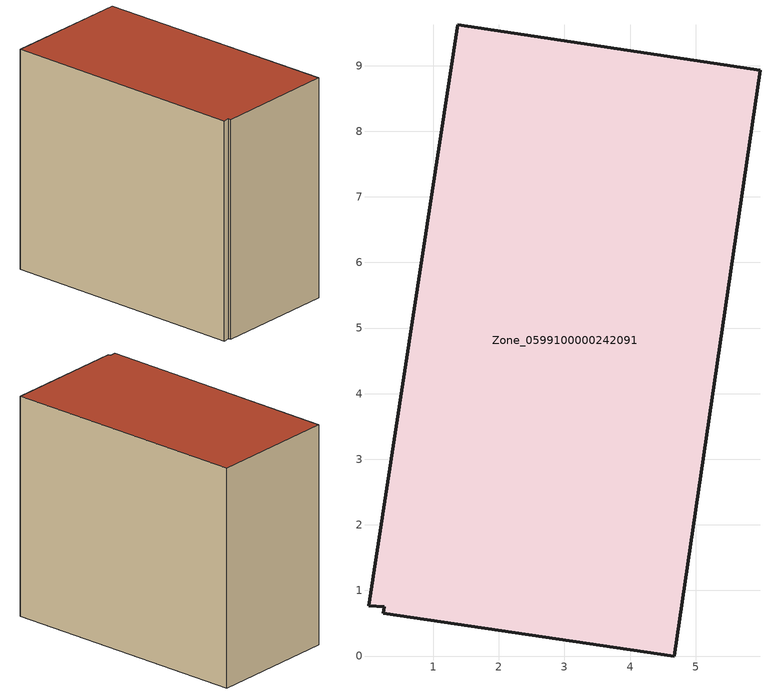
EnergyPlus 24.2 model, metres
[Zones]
Zone_0599100000242091
 floor ground (C_G): 0.25,0.75 0.01,0.77 1.37,9.62 5.98,8.93 4.67,0 0.24,0.66 z0
 wall outside (C_F): 5.98,8.93 1.37,9.62 0.01,0.77 0.25,0.75 0.24,0.66 4.67,0 5.98,8.93 z0:7.99
 roof outside (C_R): 0.01,0.77 0.25,0.75 0.24,0.66 4.67,0 5.98,8.93 1.37,9.62 z7.99
[BUILDING]
Pand.0599100000242091: North Axis=0; Terrain=City; Loads Convergence Tolerance Value=0.04; Temperature Convergence Tolerance Value=0.4; Solar Distribution=FullExterior; Maximum Number of Warmup Days=25; Minimum Number of Warmup Days=1
[Site:Location]
Rotterdam.The.Hague.AP_ZH_NLD Design_Conditions: Latitude=51.96; Longitude=4.45; Time Zone=1; Elevation=-4.5
[SITE:GROUNDTEMPERATURE:BUILDINGSURFACE]
18, 18, 18, 18, 18, 18, 18, 18, 18, 18, 18, 18
[MATERIAL] Thermal Absorptance=0.9; Solar Absorptance=0.7; Visible Absorptance=0.7
Name | Roughness | Thickness | Conductivity | Density | Specific Heat
G.TC.1946-1964 | MediumSmooth | 0.15 | 1 | 540 | 1210
F.TC.1946-1964 | Rough | 0.3 | 0.857143 | 1920 | 840
R.TC.1946-1964 | MediumRough | 0.2 | 0.235294 | 1500 | 1000
[CONSTRUCTION]
C_G: G.TC.1946-1964
C_F: F.TC.1946-1964
C_R: R.TC.1946-1964
[ZONE]
Zone_0599100000242091: Type=1; Multiplier=1; Ceiling Height=Autocalculate; Volume=Autocalculate; Floor Area=autocalculate; Part of Total Floor Area=Yes
[ZONEINFILTRATION:DESIGNFLOWRATE]
Infil_Zone_0599100000242091: Zone or ZoneList or Space or SpaceList=Zone_0599100000242091; Schedule=AlwaysOn; Design Flow Rate Calculation Method=Flow/Area; Flow Rate per Floor Area=0.003; Constant Term Coefficient=1; Temperature Term Coefficient=0; Velocity Term Coefficient=0; Velocity Squared Term Coefficient=0
[HVACTEMPLATE:ZONE:IDEALLOADSAIRSYSTEM]
Zone_0599100000242091: Maximum Heating Supply Air Temperature=50; Minimum Cooling Supply Air Temperature=13; Maximum Heating Supply Air Humidity Ratio=0.0156; Minimum Cooling Supply Air Humidity Ratio=0.0077; Heating Limit=NoLimit; Cooling Limit=NoLimit; Dehumidification Control Type=ConstantSensibleHeatRatio; Cooling Sensible Heat Ratio=0.7; Dehumidification Setpoint=60; Humidification Control Type=None; Humidification Setpoint=30; Outdoor Air Method=None; Outdoor Air Flow Rate per Person=0.00944; Outdoor Air Flow Rate per Zone Floor Area=0; Outdoor Air Flow Rate per Zone=0; Demand Controlled Ventilation Type=None; Outdoor Air Economizer Type=NoEconomizer; Heat Recovery Type=None; Sensible Heat Recovery Effectiveness=0.7; Latent Heat Recovery Effectiveness=0.65
[ZONECONTROL:THERMOSTAT]
ThermostatControl_Zone_0599100000242091: Zone or ZoneList=Zone_0599100000242091; Control Type Schedule=DualSetpointControlType; Control 1=Thermostat_Zone_0599100000242091; Temperature Difference Between Cutout And Setpoint=0
[THERMOSTATSETPOINT:DUALSETPOINT]
Thermostat_Zone_0599100000242091: Heating Setpoint Temperature Schedule=HeatingSetpoint_Zone_0599100000242091; Cooling Setpoint Temperature Schedule=CoolingSetpoint_Zone_0599100000242091
[SCHEDULE:COMPACT]
HeatingSetpoint_Zone_0599100000242091: Through: 12/31, For: AllDays, Until: 24:00, 21
CoolingSetpoint_Zone_0599100000242091: Through: 12/31, For: AllDays, Until: 24:00, 24
DualSetpointControlType: Through: 12/31, For: AllDays, Until: 24:00, 4
AlwaysOn: Through: 12/31, For: AllDays, Until: 24:00, 1
